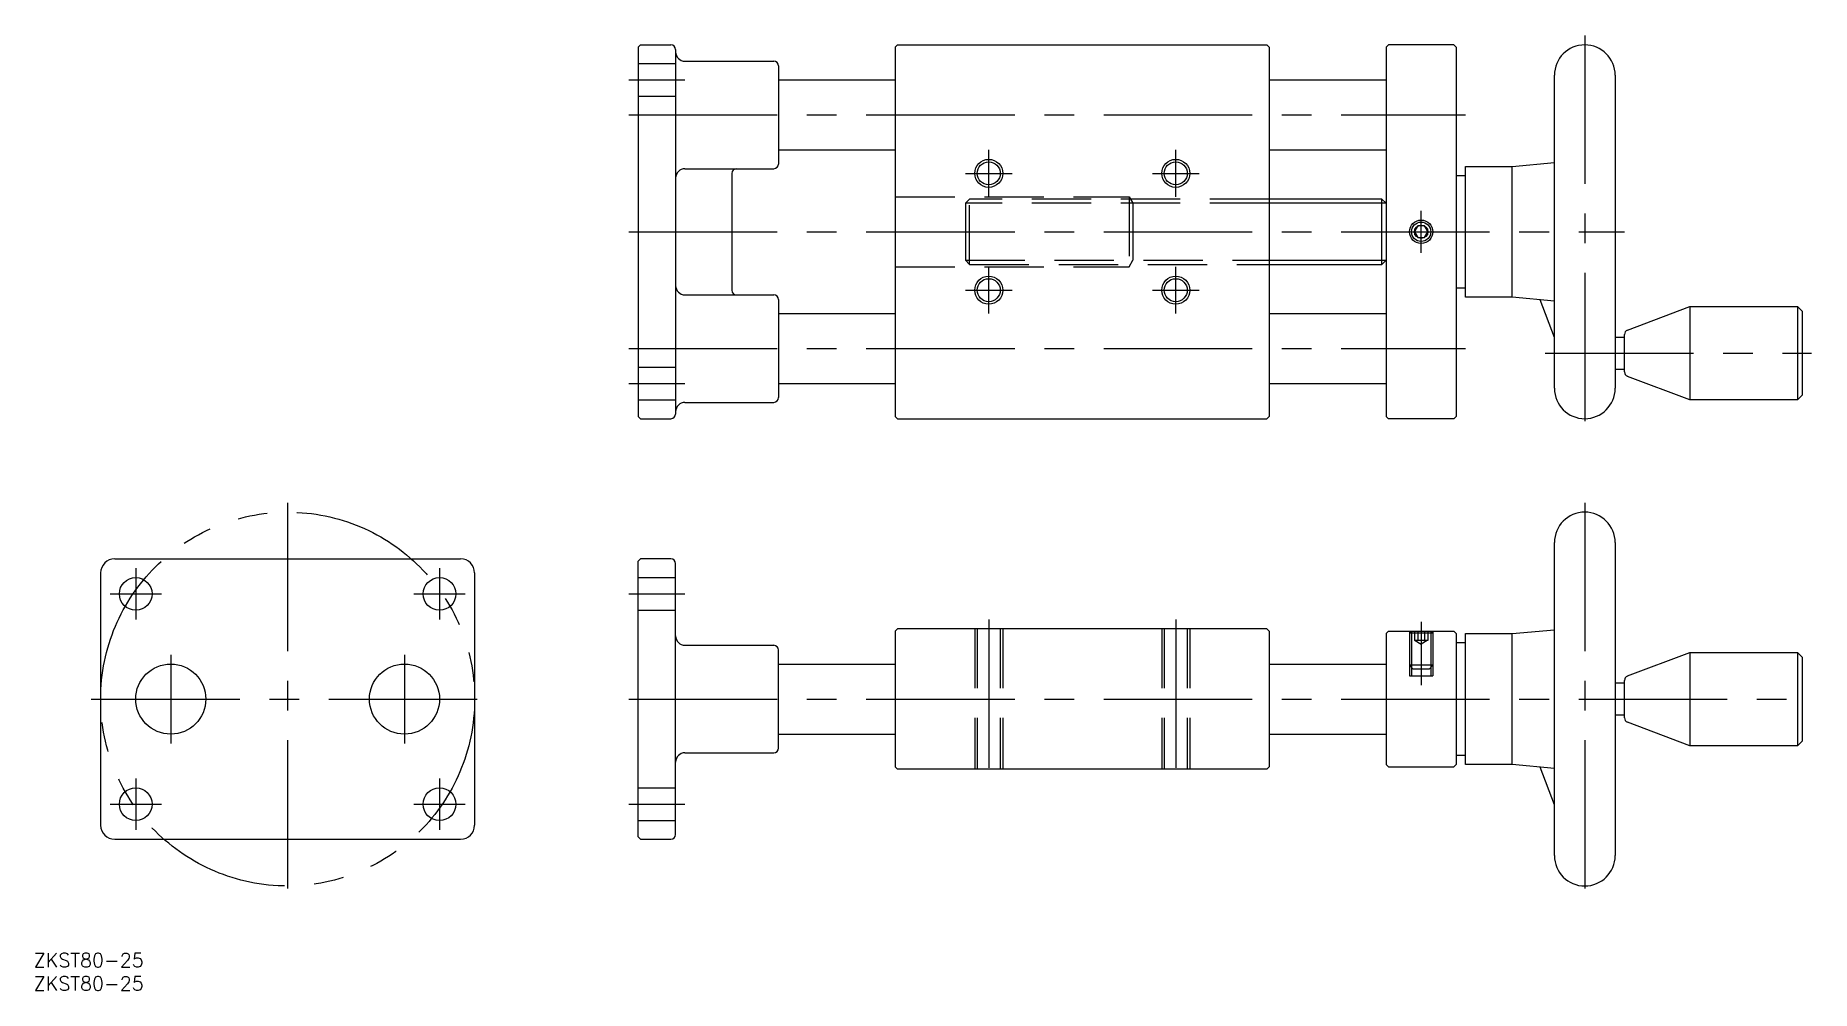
# Model space of a CAD drawing. Extents: x -54 to 326, y -62 to 142.
import ezdxf

# ---------------------------------------------------------------- set-up
doc = ezdxf.new("R2010")
doc.units = 0
for name, pattern in [('CENTER', [50.8, 31.75, -6.35, 6.35, -6.35]), ('DASHED', [19.05, 12.7, -6.35]), ('PHANTOM', [63.5, 31.75, -6.35, 6.35, -6.35, 6.35, -6.35])]:
    doc.linetypes.add(name, pattern=pattern)
doc.layers.get('0').update_dxf_attribs({"linetype": 'CONTINUOUS'})
doc.layers.add('CENTER', color=1, linetype='CENTER')
doc.styles.get("Standard").update_dxf_attribs({"font": 'txt.shx', "height": 3, "bigfont": 'bigfont.shx'})

msp = doc.modelspace()

# ---------------------------------------------------------------- linework, layer by layer
at = {"color": 7, "linetype": 'CONTINUOUS'}
for p, q in [((75, 139.5), (75.5, 140)), ((75, 139.5), (75, 60.5)), ((75.5, 140), (82, 140)), ((83, 139), (83, 61)), ((130.5, 140), (130, 139.5)), ((130, 139.5), (130, 60.5)), ((130.5, 140), (209.5, 140)), ((210, 139.5), (209.5, 140)), ((210, 139.5), (210, 60.5)), ((235.5, 140), (235, 139.5)), ((235, 139.5), (235, 60.5)), ((249.5, 140), (235.5, 140)), ((249.5, 140), (250, 139.5)), ((250, 139.5), (250, 60.5)), ((85, 136.5), (104, 136.5)), ((105, 135.5), (105, 114.5)), ((271, 66.5), (271, 133.5)), ((284, 133.5), (284, 66.5)), ((105, 132.5), (130, 132.5)), ((210, 132.5), (235, 132.5)), ((105, 117.5), (130, 117.5)), ((210, 117.5), (235, 117.5)), ((252, 114), (262, 114)), ((252, 86), (252, 114)), ((262, 114), (271, 114.84)), ((262, 86), (262, 114)), ((85, 113.5), (104, 113.5)), ((95, 112.5), (95, 87.5)), ((252, 112), (250, 112)), ((234.1, 107), (210, 107)), ((235, 106.1), (234.1, 107)), ((234.1, 93), (234.1, 107)), ((241.78, 101.25), (241.06, 100)), ((241.06, 100), (241.78, 98.75)), ((243.22, 101.25), (241.78, 101.25)), ((243.94, 100), (243.22, 101.25)), ((243.22, 98.75), (243.94, 100)), ((241.78, 98.75), (243.22, 98.75)), ((210, 93), (234.1, 93)), ((235, 93.9), (234.1, 93)), ((250, 88), (252, 88)), ((85, 86.5), (104, 86.5)), ((105, 85.5), (105, 64.5)), ((262, 86), (252, 86)), ((271, 85.16), (262, 86)), ((271, 77.39), (267.99, 85.44)), ((286.65, 78.94), (300, 84)), ((300, 84), (323, 84)), ((300, 84), (300, 64)), ((323, 84), (323, 64)), ((323, 84), (324, 83)), ((105, 82.5), (130, 82.5)), ((210, 82.5), (235, 82.5)), ((324, 83), (324, 65)), ((284, 77.44), (286, 77.44)), ((286, 70), (286, 78)), ((286, 70.56), (284, 70.56)), ((300, 64), (286.65, 69.06)), ((105, 67.5), (130, 67.5)), ((210, 67.5), (235, 67.5)), ((324, 65), (323, 64)), ((85, 63.5), (104, 63.5)), ((323, 64), (300, 64)), ((75.5, 60), (75, 60.5)), ((75.5, 60), (82, 60)), ((130, 60.5), (130.5, 60)), ((130.5, 60), (209.5, 60)), ((210, 60.5), (209.5, 60)), ((235.5, 60), (235, 60.5)), ((249.5, 60), (235.5, 60)), ((249.5, 60), (250, 60.5)), ((271, -33.5), (271, 33.5)), ((284, 33.5), (284, -33.5)), ((-40, 27), (-40, -27)), ((-37, 30), (37, 30)), ((40, 27), (40, -27)), ((75.5, 30), (75, 29.5)), ((75, -29.5), (75, 29.5)), ((82, 30), (75.5, 30)), ((83, -29), (83, 29)), ((85, 11.5), (104, 11.5)), ((130, 14.5), (130.5, 15)), ((130, 14.5), (130, -14.5)), ((209.5, 15), (130.5, 15)), ((209.5, 15), (210, 14.5)), ((210, 14.5), (210, -14.5)), ((235, 14), (235.5, 14.5)), ((235, 14), (235, -14)), ((235.5, 14.5), (249.5, 14.5)), ((249.5, 14.5), (250, 14)), ((250, 14), (250, -14)), ((252, 12), (250, 12)), ((252, -14), (252, 14)), ((252, 14), (262, 14)), ((262, 14), (271, 14.84)), ((262, -14), (262, 14)), ((105, -10.5), (105, 10.5)), ((286.65, 4.94), (300, 10)), ((300, 10), (323, 10)), ((300, 10), (300, -10)), ((323, 10), (323, -10)), ((323, 10), (324, 9)), ((324, 9), (324, -9)), ((105, 7.5), (130, 7.5)), ((210, 7.5), (235, 7.5)), ((286, -4), (286, 4)), ((284, 3.44), (286, 3.44)), ((286, -3.44), (284, -3.44)), ((105, -7.5), (130, -7.5)), ((210, -7.5), (235, -7.5)), ((300, -10), (286.65, -4.94)), ((323, -10), (300, -10)), ((324, -9), (323, -10)), ((85, -11.5), (104, -11.5)), ((130, -14.5), (130.5, -15)), ((209.5, -15), (130.5, -15)), ((210, -14.5), (209.5, -15)), ((235.5, -14.5), (235, -14)), ((235.5, -14.5), (249.5, -14.5)), ((250, -14), (249.5, -14.5)), ((250, -12), (252, -12)), ((262, -14), (252, -14)), ((271, -14.84), (262, -14)), ((271, -22.61), (267.99, -14.56)), ((-37, -30), (37, -30)), ((75.5, -30), (75, -29.5)), ((75.5, -30), (82, -30))]:
    msp.add_line(p, q, dxfattribs=at)
at = {"color": 3, "linetype": 'DASHED'}
for p, q in [((75, 136), (83, 136)), ((75, 129), (83, 129)), ((130, 107.5), (180, 107.5)), ((145, 106.1), (145.9, 107)), ((210, 107), (145.9, 107)), ((145.9, 93), (145.9, 107)), ((180, 107.5), (180, 92.5)), ((180, 107.5), (180.81, 106.1)), ((145, 106.1), (145, 93.9)), ((210, 106.1), (145, 106.1)), ((180.81, 106.1), (180.81, 93.9)), ((130, 92.5), (180, 92.5)), ((145, 93.9), (145.9, 93)), ((145, 93.9), (210, 93.9)), ((145.9, 93), (210, 93)), ((180, 92.5), (180.81, 93.9)), ((75, 71), (83, 71)), ((75, 64), (83, 64)), ((75, 26), (83, 26)), ((75, 19), (83, 19)), ((147, 15), (147, -15)), ((147.54, 15), (147.54, -15)), ((152.46, 15), (152.46, -15)), ((153, 15), (153, -15)), ((187, 15), (187, -15)), ((187.54, 15), (187.54, -15)), ((192.46, 15), (192.46, -15)), ((193, 15), (193, -15)), ((240, 14.5), (240, 5)), ((240.43, 14.5), (240, 14.07)), ((245, 14.07), (240, 14.07)), ((240.43, 14.5), (240.43, 5)), ((241.06, 14.5), (241.06, 12.5)), ((243.94, 12.5), (241.06, 12.5)), ((241.25, 12.5), (242.5, 11.78)), ((241.78, 14.5), (241.78, 12.5)), ((243.75, 12.5), (242.5, 11.78)), ((243.22, 14.5), (243.22, 12.5)), ((243.94, 14.5), (243.94, 12.5)), ((244.57, 14.5), (244.57, 5)), ((245, 14.07), (244.57, 14.5)), ((245, 14.5), (245, 5)), ((245, 7.25), (240, 7.25)), ((240, 7.25), (240.75, 6.5)), ((240, 5), (245, 5)), ((240.75, 6.5), (244.25, 6.5)), ((245, 7.25), (244.25, 6.5)), ((75, -19), (83, -19)), ((75, -26), (83, -26))]:
    msp.add_line(p, q, dxfattribs=at)
at = {"color": 3, "linetype": 'CONTINUOUS'}
for p, q in [((235, 106.1), (210, 106.1)), ((210, 93.9), (235, 93.9))]:
    msp.add_line(p, q, dxfattribs=at)
for centre, radius in [((150, 112.5), 3), ((190, 112.5), 3), ((242.5, 100), 2.07), ((150, 87.5), 3), ((190, 87.5), 3)]:
    msp.add_circle(centre, radius, dxfattribs=at)
at = {"color": 7, "linetype": 'CONTINUOUS'}
for centre, radius in [((150, 112.5), 2.46), ((190, 112.5), 2.46), ((242.5, 100), 2.5), ((242.5, 100), 1.44), ((150, 87.5), 2.46), ((190, 87.5), 2.46), ((-32.5, 22.5), 3.5), ((32.5, 22.5), 3.5), ((-25, 0), 7.5), ((25, 0), 7.5), ((-32.5, -22.5), 3.5), ((32.5, -22.5), 3.5)]:
    msp.add_circle(centre, radius, dxfattribs=at)
at = {"color": 3, "linetype": 'PHANTOM'}
msp.add_circle((0, 0), 40, dxfattribs=at)
at = {"color": 7, "linetype": 'CONTINUOUS'}
for centre, radius, start, end in [((82, 139), 1, 0, 90), ((85, 138.5), 2, 180, 270), ((277.5, 133.5), 6.5, 0, 180), ((104, 135.5), 1, 0, 90), ((104, 114.5), 1, 270, 0), ((85, 111.5), 2, 90, 180), ((96, 112.5), 1, 90, 180), ((85, 88.5), 2, 180, 270), ((96, 87.5), 1, 180, 270), ((104, 85.5), 1, 0, 90), ((287, 78), 1, 110.7702, 180), ((287, 70), 1, 180, 249.2298), ((277.5, 66.5), 6.5, 180, 0), ((82, 61), 1, 270, 0), ((85, 61.5), 2, 90, 180), ((104, 64.5), 1, 270, 0), ((277.5, 33.5), 6.5, 0, 180), ((-37, 27), 3, 90, 180), ((37, 27), 3, 0, 90), ((82, 29), 1, 0, 90), ((85, 13.5), 2, 180, 270), ((104, 10.5), 1, 0, 90), ((287, 4), 1, 110.7702, 180), ((287, -4), 1, 180, 249.2298), ((104, -10.5), 1, 270, 0), ((85, -13.5), 2, 90, 180), ((-37, -27), 3, 180, 270), ((37, -27), 3, 270, 0), ((82, -29), 1, 270, 0), ((277.5, -33.5), 6.5, 180, 0)]:
    msp.add_arc(centre, radius, start, end, dxfattribs=at)
at = {"layer": 'CENTER', "color": 1, "linetype": 'CENTER'}
for p, q in [((277.5, 142), (277.5, 58)), ((73, 132.5), (85, 132.5)), ((73, 125), (252, 125)), ((150, 107.5), (150, 117.5)), ((190, 107.5), (190, 117.5)), ((145, 112.5), (155, 112.5)), ((185, 112.5), (195, 112.5)), ((242.5, 95.5), (242.5, 104.5)), ((73, 100), (286, 100)), ((150, 82.5), (150, 92.5)), ((190, 82.5), (190, 92.5)), ((145, 87.5), (155, 87.5)), ((185, 87.5), (195, 87.5)), ((73, 75), (252, 75)), ((269, 74), (326, 74)), ((73, 67.5), (85, 67.5)), ((0, 42), (0, -42)), ((277.5, 42), (277.5, -42)), ((-32.5, 28), (-32.5, 17)), ((32.5, 28), (32.5, 17)), ((-38, 22.5), (-27, 22.5)), ((27, 22.5), (38, 22.5)), ((73, 22.5), (85, 22.5)), ((150, 17), (150, -17)), ((190, 17), (190, -17)), ((242.5, 16.5), (242.5, 3)), ((-25, 9.5), (-25, -9.5)), ((25, 9.5), (25, -9.5)), ((-42, 0), (42, 0)), ((73, 0), (326, 0)), ((-32.5, -17), (-32.5, -28)), ((32.5, -17), (32.5, -28)), ((-38, -22.5), (-27, -22.5)), ((27, -22.5), (38, -22.5)), ((73, -22.5), (85, -22.5))]:
    msp.add_line(p, q, dxfattribs=at)

# ---------------------------------------------------------------- texts
at = {"color": 7, "linetype": 'CONTINUOUS'}
for p in [(-54.32, -57.36), (-54.32, -62.36)]:
    msp.add_text('ZKST80-25', height=3, dxfattribs=at).set_placement(p)

doc.saveas('drawing.dxf')
